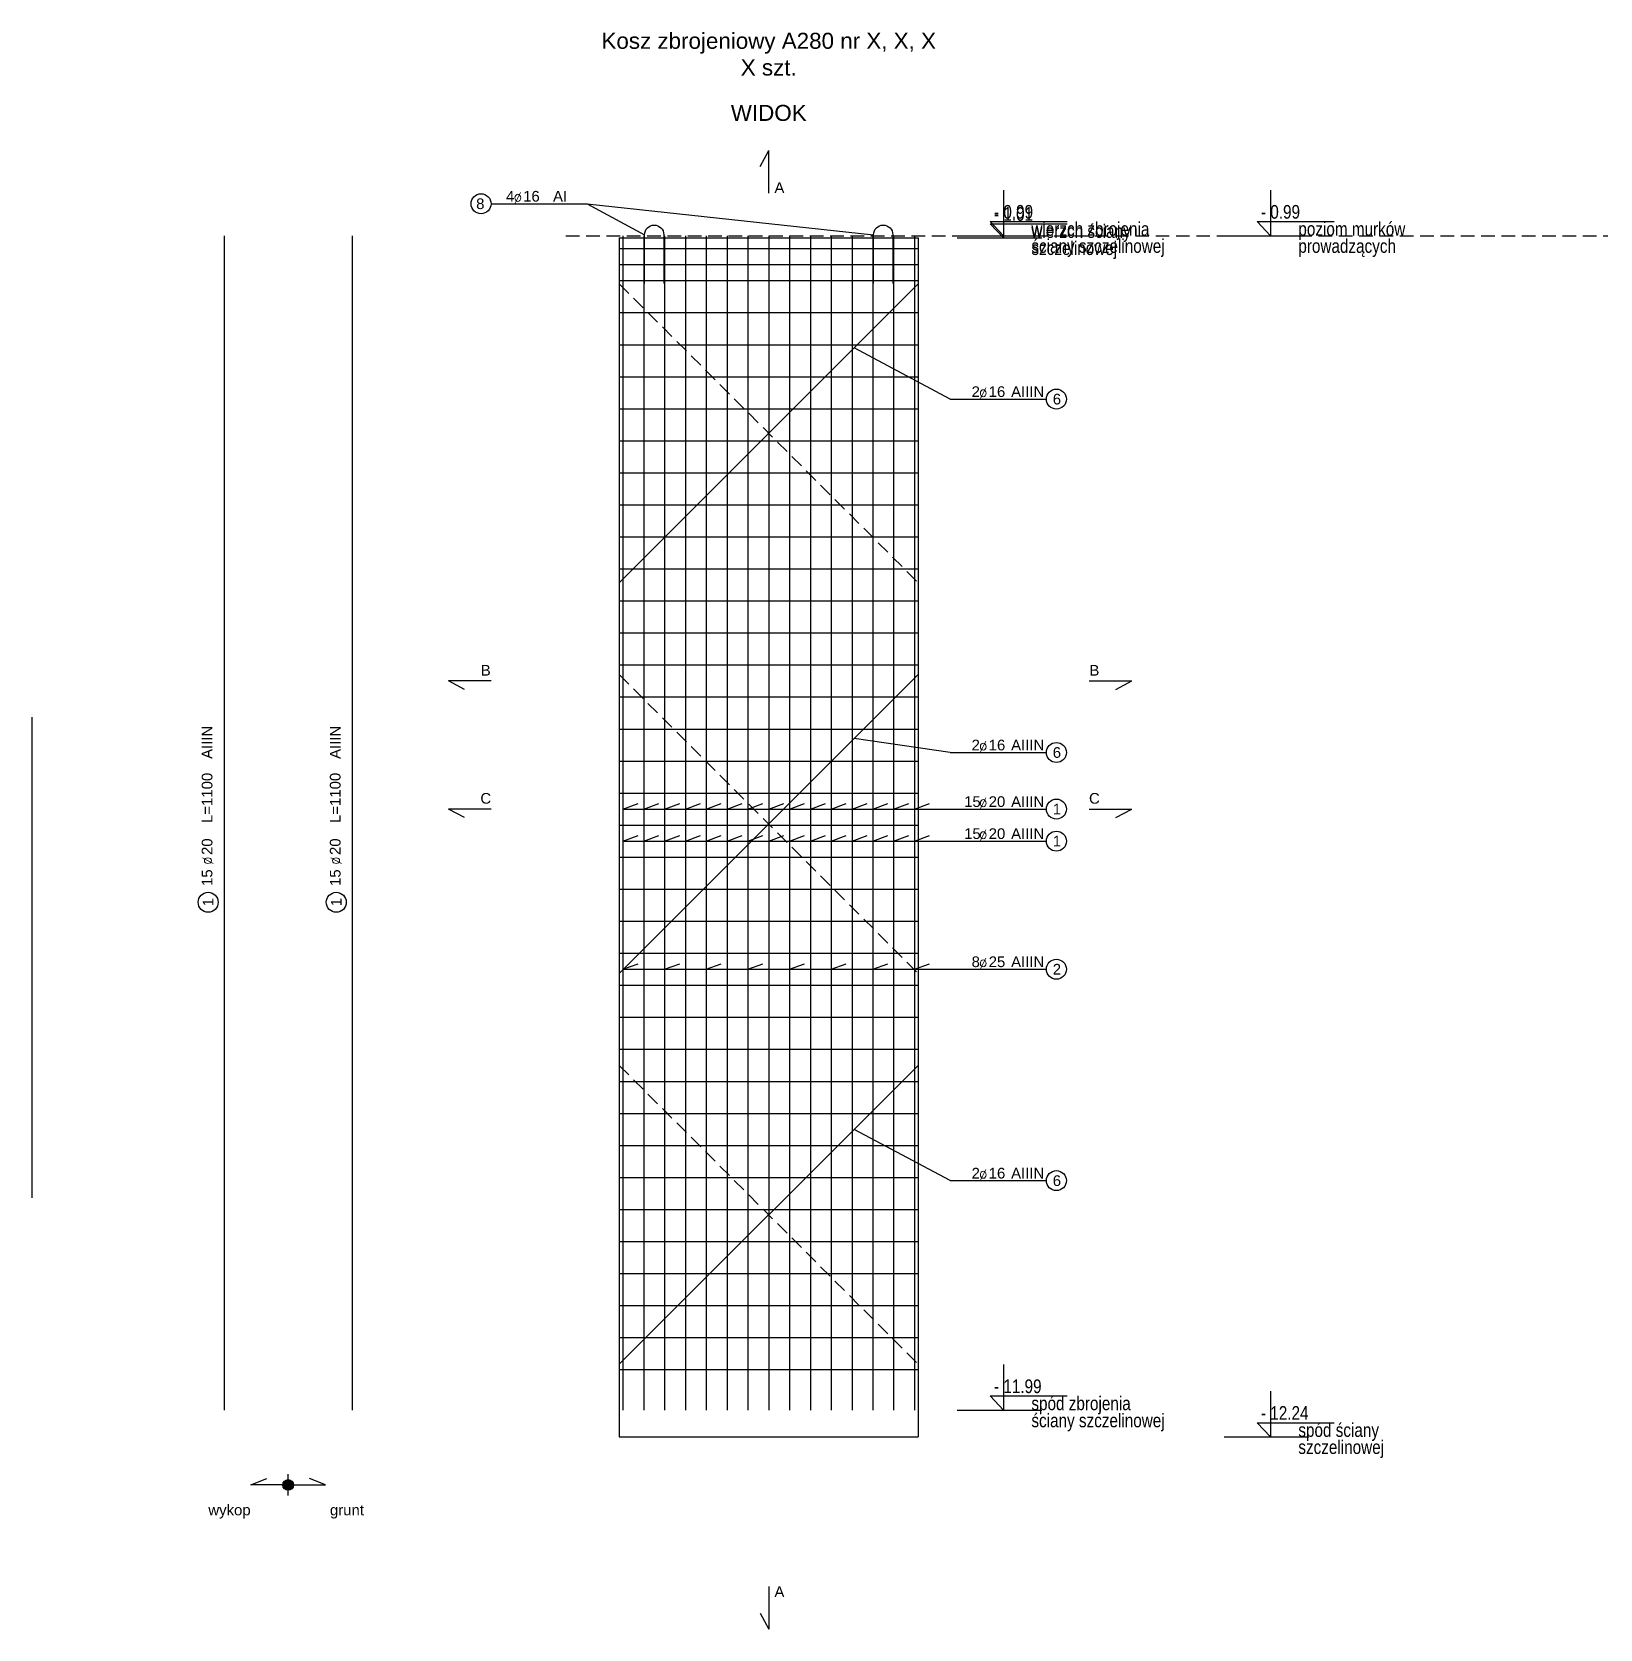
# Model space of a CAD drawing. Extents: x -5033 to 9347, y -16423 to -2362.
# Drawn here: x -1550 to -81, y -3858 to -2362 of the extents above; entities that cross this region are included whole.
import ezdxf
from ezdxf.enums import TextEntityAlignment as Align

# ---------------------------------------------------------------- set-up
doc = ezdxf.new("R2010")
doc.units = 0
doc.header["$MEASUREMENT"] = 0
doc.linetypes.add('DASHED', pattern=[19.05, 12.7, -6.35])
for name, color, linetype in [('__SOL-KOTY_WYSOKOSCIOWE', 4, 'CONTINUOUS'), ('__SOL-OPISY', 4, 'CONTINUOUS'), ('__SOL-PRZERYWANA', 253, 'DASHED'), ('__SOL-WIDOK', 4, 'CONTINUOUS'), ('__SOL-ZBROJENIE', 3, 'CONTINUOUS')]:
    doc.layers.add(name, color=color, linetype=linetype)
doc.styles.add('ARIAL', font='arial.ttf', dxfattribs={"height": 2.5})
doc.styles.add('SIMPLEX', font='SIMPLEX.SHX', dxfattribs={"width": 0.8})
doc.styles.get("Standard").update_dxf_attribs({"font": 'arial.ttf'})

# ---------------------------------------------------------------- blocks, each defined once
blk = doc.blocks.new('OPIS_PRET_BEZ_LINII')
at = {"layer": '__SOL-OPISY'}
blk.add_circle((25.7, 0), 9.36, dxfattribs=at)
at = {"layer": '__SOL-OPISY', "style": 'SIMPLEX', "width": 0.9}
blk.add_text(' %%c ', height=10, dxfattribs=at).set_placement((64.7, -4.8), align=Align.CENTER)
at = {"layer": '__SOL-OPISY', "style": 'ARIAL', "width": 0.8}
blk.add_attdef('NUMER', text='', height=10, dxfattribs=at).set_placement((25.7, 0), align=Align.MIDDLE)
blk.add_attdef('ILOSC', text='', height=10, dxfattribs=at).set_placement((56.9, -5.1), align=Align.RIGHT)
for tag, p in [('SREDNICA', (71, -5.1)), ('DLUGOSC', (95.1, -5.2)), ('STAL', (144.7, -5.2))]:
    blk.add_attdef(tag, p, '', height=10, dxfattribs=at)
blk = doc.blocks.new('OPIS_PRAWY')
at = {"layer": '__SOL-OPISY'}
blk.add_line((0, 0), (90, 0), dxfattribs=at)
blk.add_circle((99.4, 0), 9.36, dxfattribs=at)
at = {"layer": '__SOL-OPISY', "style": 'SIMPLEX', "width": 0.9}
blk.add_text(' %%c ', height=10, dxfattribs=at).set_placement((20.9, 0.5))
at = {"layer": '__SOL-OPISY', "style": 'ARIAL', "width": 0.8}
blk.add_attdef('ILOSC', text='', height=10, dxfattribs=at).set_placement((27.1, 0.1), align=Align.RIGHT)
for tag, p in [('SREDNICA', (35.4, 0.1)), ('STAL', (58.4, 0.5))]:
    blk.add_attdef(tag, p, '', height=10, dxfattribs=at)
for tag, p in [('NUMER', (99.4, 0)), ('DLUGOSC', (52.8, -6.1))]:
    blk.add_attdef(tag, text='', height=10, dxfattribs=at).set_placement(p, align=Align.MIDDLE)
blk = doc.blocks.new('OPIS_LEWY')
at = {"layer": '__SOL-OPISY'}
blk.add_line((-90, 0), (0, 0), dxfattribs=at)
blk.add_circle((-99.4, 0), 9.36, dxfattribs=at)
at = {"layer": '__SOL-OPISY', "style": 'SIMPLEX', "width": 0.9}
blk.add_text(' %%c ', height=10, dxfattribs=at).set_placement((-75, 0.5))
at = {"layer": '__SOL-OPISY', "style": 'ARIAL', "width": 0.8}
for tag, p in [('NUMER', (-99.4, 0)), ('DLUGOSC', (-58.9, -6.6))]:
    blk.add_attdef(tag, text='', height=10, dxfattribs=at).set_placement(p, align=Align.MIDDLE)
blk.add_attdef('ILOSC', text='', height=10, dxfattribs=at).set_placement((-74, 0.1), align=Align.RIGHT)
for tag, p in [('SREDNICA', (-65.8, 0.1)), ('STAL', (-42.7, 0.3))]:
    blk.add_attdef(tag, p, '', height=10, dxfattribs=at)
blk = doc.blocks.new('KOTA')
at = {"layer": '__SOL-KOTY_WYSOKOSCIOWE'}
for p, q in [((0, 33.4), (0, 0)), ((-34, 0), (28, 0)), ((0, 0), (-9.9, 10.4)), ((-9.9, 10.4), (46.5, 10.4))]:
    blk.add_line(p, q, dxfattribs=at)
at = {"layer": '__SOL-KOTY_WYSOKOSCIOWE', "style": 'ARIAL', "width": 0.8}
blk.add_attdef('RZEDNA', (500.5, 15.9), '', height=10.4, dxfattribs=at)

msp = doc.modelspace()

# ---------------------------------------------------------------- hatches: boundary and pattern name
at = {"layer": '__SOL-OPISY'}
msp.add_hatch(color=256, dxfattribs=at).paths.add_polyline_path([(-1305, -3723, 1), (-1315, -3723, 1)])

# ---------------------------------------------------------------- linework, layer by layer
for p, q in [((-868, -2488), (-860, -2473)), ((-860, -2513), (-860, -2473)), ((-1030, -2523), (-976.25, -2552)), ((-1030, -2523), (-761.75, -2552)), ((-690, -2706), (-780, -2658)), ((-1120, -2970), (-1160, -2970)), ((-1145, -2978), (-1160, -2970)), ((-560, -2970), (-520, -2970)), ((-535, -2978), (-520, -2970)), ((-690, -3037), (-780, -3024)), ((-1120, -3090), (-1160, -3090)), ((-1145, -3098), (-1160, -3090)), ((-996.5, -3090), (-982.4, -3084.87)), ((-996.5, -3090), (-690, -3090)), ((-977, -3090), (-962.9, -3084.87)), ((-957.5, -3090), (-943.4, -3084.87)), ((-938, -3090), (-923.9, -3084.87)), ((-918.5, -3090), (-904.4, -3084.87)), ((-899, -3090), (-884.9, -3084.87)), ((-879.5, -3090), (-865.4, -3084.87)), ((-860, -3090), (-845.9, -3084.87)), ((-840.5, -3090), (-826.4, -3084.87)), ((-821, -3090), (-806.9, -3084.87)), ((-801.5, -3090), (-787.4, -3084.87)), ((-782, -3090), (-767.9, -3084.87)), ((-762.5, -3090), (-748.4, -3084.87)), ((-743, -3090), (-728.9, -3084.87)), ((-723.5, -3090), (-709.4, -3084.87)), ((-560, -3090), (-520, -3090)), ((-535, -3098), (-520, -3090)), ((-996.5, -3120), (-982.4, -3114.87)), ((-996.5, -3120), (-690, -3120)), ((-977, -3120), (-962.9, -3114.87)), ((-957.5, -3120), (-943.4, -3114.87)), ((-938, -3120), (-923.9, -3114.87)), ((-918.5, -3120), (-904.4, -3114.87)), ((-899, -3120), (-884.9, -3114.87)), ((-879.5, -3120), (-865.4, -3114.87)), ((-860, -3120), (-845.9, -3114.87)), ((-840.5, -3120), (-826.4, -3114.87)), ((-821, -3120), (-806.9, -3114.87)), ((-801.5, -3120), (-787.4, -3114.87)), ((-782, -3120), (-767.9, -3114.87)), ((-762.5, -3120), (-748.4, -3114.87)), ((-743, -3120), (-728.9, -3114.87)), ((-723.5, -3120), (-709.4, -3114.87)), ((-996.5, -3240), (-982.4, -3234.87)), ((-996.5, -3240), (-690, -3240)), ((-957.5, -3240), (-943.4, -3234.87)), ((-918.5, -3240), (-904.4, -3234.87)), ((-879.5, -3240), (-865.4, -3234.87)), ((-840.5, -3240), (-826.4, -3234.87)), ((-801.5, -3240), (-787.4, -3234.87)), ((-762.5, -3240), (-748.4, -3234.87)), ((-723.5, -3240), (-709.4, -3234.87)), ((-690, -3438), (-780, -3390)), ((-1345, -3723), (-1330, -3717)), ((-1310, -3723), (-1345, -3723)), ((-1310, -3733), (-1310, -3713)), ((-1310, -3723), (-1275, -3723)), ((-1275, -3723), (-1290, -3717)), ((-860, -3818), (-860, -3858)), ((-868, -3843), (-860, -3858))]:
    msp.add_line(p, q, dxfattribs=at)
msp.add_circle((-1310, -3723), 5, dxfattribs=at)
at = {"layer": '__SOL-PRZERYWANA'}
msp.add_line((-1050, -2553), (330, -2553), dxfattribs=at)
for points in [[(-1000, -2578), (-1000, -2598), (-720, -2878), (-720, -2898)], [(-1000, -2944), (-1000, -2964), (-720, -3244), (-720, -3264)], [(-1000, -3310), (-1000, -3330), (-720, -3610), (-720, -3630)]]:
    msp.add_lwpolyline(points, dxfattribs=at)
at = {"layer": '__SOL-WIDOK'}
for p, q in [((-1000, -2555), (-1000, -3678)), ((-1000, -2555), (-720, -2555)), ((-720, -2555), (-720, -3678)), ((-1000, -3678), (-720, -3678))]:
    msp.add_line(p, q, dxfattribs=at)
at = {"layer": '__SOL-ZBROJENIE'}
for p, q in [((-1370, -2553), (-1370, -3653)), ((-1250, -2553), (-1250, -3653)), ((-996.5, -2553), (-996.5, -3653)), ((-977, -2553), (-977, -3653)), ((-957.5, -2553), (-957.5, -3653)), ((-938, -2553), (-938, -3653)), ((-918.5, -2553), (-918.5, -3653)), ((-899, -2553), (-899, -3653)), ((-879.5, -2553), (-879.5, -3653)), ((-860, -2553), (-860, -3653)), ((-840.5, -2553), (-840.5, -3653)), ((-821, -2553), (-821, -3653)), ((-801.5, -2553), (-801.5, -3653)), ((-782, -2553), (-782, -3653)), ((-762.5, -2553), (-762.5, -3653)), ((-743, -2553), (-743, -3653)), ((-723.5, -2553), (-723.5, -3653)), ((-1000, -2565), (-720, -2565)), ((-1000, -2580), (-720, -2580)), ((-1000, -2595), (-720, -2595)), ((-1000, -2625), (-720, -2625)), ((-1000, -2655), (-720, -2655)), ((-1000, -2685), (-720, -2685)), ((-1000, -2715), (-720, -2715)), ((-1000, -2745), (-720, -2745)), ((-1000, -2775), (-720, -2775)), ((-1000, -2805), (-720, -2805)), ((-1000, -2835), (-720, -2835)), ((-1000, -2865), (-720, -2865)), ((-1000, -2895), (-720, -2895)), ((-1000, -2925), (-720, -2925)), ((-1000, -2955), (-720, -2955)), ((-1000, -2985), (-720, -2985)), ((-1550, -3004), (-1550, -3454)), ((-1000, -3015), (-720, -3015)), ((-1000, -3045), (-720, -3045)), ((-1000, -3075), (-720, -3075)), ((-1000, -3105), (-720, -3105)), ((-1000, -3135), (-720, -3135)), ((-1000, -3165), (-720, -3165)), ((-1000, -3195), (-720, -3195)), ((-1000, -3225), (-720, -3225)), ((-1000, -3255), (-720, -3255)), ((-1000, -3285), (-720, -3285)), ((-1000, -3315), (-720, -3315)), ((-1000, -3345), (-720, -3345)), ((-1000, -3375), (-720, -3375)), ((-1000, -3405), (-720, -3405)), ((-1000, -3435), (-720, -3435)), ((-1000, -3465), (-720, -3465)), ((-1000, -3495), (-720, -3495)), ((-1000, -3525), (-720, -3525)), ((-1000, -3555), (-720, -3555)), ((-1000, -3585), (-720, -3585)), ((-1000, -3615), (-720, -3615))]:
    msp.add_line(p, q, dxfattribs=at)
for points in [[(-976.25, -2597.86), (-976.25, -2552, -1), (-958.25, -2552), (-958.25, -2597.86)], [(-761.75, -2597.86), (-761.75, -2552, -1), (-743.75, -2552), (-743.75, -2597.86)]]:
    msp.add_lwpolyline(points, format="xyb", dxfattribs=at)
for points in [[(-720, -2578), (-720, -2598), (-1000, -2878), (-1000, -2898)], [(-720, -2944), (-720, -2964), (-1000, -3244), (-1000, -3264)], [(-720, -3310), (-720, -3330), (-1000, -3610), (-1000, -3630)]]:
    msp.add_lwpolyline(points, dxfattribs=at)

# ---------------------------------------------------------------- block references
at = {"layer": '__SOL-KOTY_WYSOKOSCIOWE'}
ref = msp.add_blockref('KOTA', (-640, -2553), dxfattribs=dict(at, xscale=1.28, yscale=1.28, zscale=1.28))
ref.add_attrib('RZEDNA', '- 0.99', (-649, -2537), dxfattribs={"height": 12.8, "style": 'ARIAL', "width": 0.8})
ref.add_attrib('OPIS1', 'wierzch zbrojenia', (-614, -2553), dxfattribs={"height": 12.8, "style": 'ARIAL', "width": 0.8})
ref.add_attrib('OPIS2', 'ściany szczelinowej', (-614, -2569), dxfattribs={"height": 12.8, "style": 'ARIAL', "width": 0.8})
ref = msp.add_blockref('KOTA', (-640, -2555), dxfattribs=dict(at, xscale=1.28, yscale=1.28, zscale=1.28))
ref.add_attrib('RZEDNA', '- 1.01', (-649, -2539), dxfattribs={"height": 12.8, "style": 'ARIAL', "width": 0.8})
ref.add_attrib('OPIS1', 'wierzch ściany', (-614, -2555), dxfattribs={"height": 12.8, "style": 'ARIAL', "width": 0.8})
ref.add_attrib('OPIS2', 'szczelinowej', (-614, -2571), dxfattribs={"height": 12.8, "style": 'ARIAL', "width": 0.8})
ref = msp.add_blockref('KOTA', (-390, -2553), dxfattribs=dict(at, xscale=1.28, yscale=1.28, zscale=1.28))
ref.add_attrib('RZEDNA', '- 0.99', (-399, -2537), dxfattribs={"height": 12.8, "style": 'ARIAL', "width": 0.8})
ref.add_attrib('OPIS1', 'poziom murków', (-364, -2553), dxfattribs={"height": 12.8, "style": 'ARIAL', "width": 0.8})
ref.add_attrib('OPIS2', 'prowadzących', (-364, -2569), dxfattribs={"height": 12.8, "style": 'ARIAL', "width": 0.8})
ref = msp.add_blockref('KOTA', (-640, -3653), dxfattribs=dict(at, xscale=1.28, yscale=1.28, zscale=1.28))
ref.add_attrib('RZEDNA', '- 11.99', (-649, -3637), dxfattribs={"height": 12.8, "style": 'ARIAL', "width": 0.8})
ref.add_attrib('OPIS1', 'spód zbrojenia', (-614, -3653), dxfattribs={"height": 12.8, "style": 'ARIAL', "width": 0.8})
ref.add_attrib('OPIS2', 'ściany szczelinowej', (-614, -3669), dxfattribs={"height": 12.8, "style": 'ARIAL', "width": 0.8})
ref = msp.add_blockref('KOTA', (-390, -3678), dxfattribs=dict(at, xscale=1.28, yscale=1.28, zscale=1.28))
ref.add_attrib('RZEDNA', '- 12.24', (-399, -3662), dxfattribs={"height": 12.8, "style": 'ARIAL', "width": 0.8})
ref.add_attrib('OPIS1', 'spód ściany', (-364, -3678), dxfattribs={"height": 12.8, "style": 'ARIAL', "width": 0.8})
ref.add_attrib('OPIS2', 'szczelinowej', (-364, -3694), dxfattribs={"height": 12.8, "style": 'ARIAL', "width": 0.8})
at = {"layer": '__SOL-OPISY'}
ref = msp.add_blockref('OPIS_LEWY', (-1030, -2523), dxfattribs=at)
ref.add_attrib('ILOSC', '4', (-1106, -2521), dxfattribs={"height": 10, "style": 'ARIAL'})
ref.add_attrib('SREDNICA', '16', (-1090, -2521), dxfattribs={"height": 10, "style": 'ARIAL'})
ref.add_attrib('STAL', 'AI', (-1062, -2521), dxfattribs={"height": 10, "style": 'ARIAL'})
ref.add_attrib('NUMER', '8', (-1134, -2528), dxfattribs={"height": 10, "style": 'ARIAL'})
ref = msp.add_blockref('OPIS_PRAWY', (-690, -2706), dxfattribs=at)
ref.add_attrib('ILOSC', '2', (-670, -2704), dxfattribs={"height": 10, "style": 'ARIAL'})
ref.add_attrib('SREDNICA', '16', (-654, -2704), dxfattribs={"height": 10, "style": 'ARIAL'})
ref.add_attrib('STAL', 'AIIIN', (-633, -2704), dxfattribs={"height": 10, "style": 'ARIAL'})
ref.add_attrib('NUMER', '6', (-594, -2711), dxfattribs={"height": 10, "style": 'ARIAL'})
ref = msp.add_blockref('OPIS_PRET_BEZ_LINII', (-1385, -3203), dxfattribs=dict(at, rotation=90))
ref.add_attrib('NUMER', '1', (-1380, -3181), dxfattribs={"height": 10, "rotation": 90, "style": 'ARIAL'})
ref.add_attrib('ILOSC', '15', (-1381, -3162), dxfattribs={"height": 10, "rotation": 90, "style": 'ARIAL'})
ref.add_attrib('SREDNICA', '20', (-1381, -3133), dxfattribs={"height": 10, "rotation": 90, "style": 'ARIAL'})
ref.add_attrib('DLUGOSC', 'L=1100', (-1381, -3103), dxfattribs={"height": 10, "rotation": 90, "style": 'ARIAL'})
ref.add_attrib('STAL', 'AIIIN', (-1381, -3043), dxfattribs={"height": 10, "rotation": 90, "style": 'ARIAL'})
ref = msp.add_blockref('OPIS_PRET_BEZ_LINII', (-1265, -3203), dxfattribs=dict(at, rotation=90))
ref.add_attrib('NUMER', '1', (-1260, -3181), dxfattribs={"height": 10, "rotation": 90, "style": 'ARIAL'})
ref.add_attrib('ILOSC', '15', (-1261, -3162), dxfattribs={"height": 10, "rotation": 90, "style": 'ARIAL'})
ref.add_attrib('SREDNICA', '20', (-1261, -3133), dxfattribs={"height": 10, "rotation": 90, "style": 'ARIAL'})
ref.add_attrib('DLUGOSC', 'L=1100', (-1261, -3103), dxfattribs={"height": 10, "rotation": 90, "style": 'ARIAL'})
ref.add_attrib('STAL', 'AIIIN', (-1261, -3043), dxfattribs={"height": 10, "rotation": 90, "style": 'ARIAL'})
ref = msp.add_blockref('OPIS_PRAWY', (-690, -3037), dxfattribs=at)
ref.add_attrib('ILOSC', '2', (-670, -3035), dxfattribs={"height": 10, "style": 'ARIAL'})
ref.add_attrib('SREDNICA', '16', (-654, -3035), dxfattribs={"height": 10, "style": 'ARIAL'})
ref.add_attrib('STAL', 'AIIIN', (-633, -3035), dxfattribs={"height": 10, "style": 'ARIAL'})
ref.add_attrib('NUMER', '6', (-594, -3042), dxfattribs={"height": 10, "style": 'ARIAL'})
ref = msp.add_blockref('OPIS_PRAWY', (-690, -3090), dxfattribs=at)
ref.add_attrib('ILOSC', '15', (-677, -3088), dxfattribs={"height": 10, "style": 'ARIAL'})
ref.add_attrib('SREDNICA', '20', (-654, -3088), dxfattribs={"height": 10, "style": 'ARIAL'})
ref.add_attrib('STAL', 'AIIIN', (-633, -3088), dxfattribs={"height": 10, "style": 'ARIAL'})
ref.add_attrib('NUMER', '1', (-594, -3095), dxfattribs={"height": 10, "style": 'ARIAL'})
ref = msp.add_blockref('OPIS_PRAWY', (-690, -3120), dxfattribs=at)
ref.add_attrib('ILOSC', '15', (-677, -3118), dxfattribs={"height": 10, "style": 'ARIAL'})
ref.add_attrib('SREDNICA', '20', (-654, -3118), dxfattribs={"height": 10, "style": 'ARIAL'})
ref.add_attrib('STAL', 'AIIIN', (-633, -3118), dxfattribs={"height": 10, "style": 'ARIAL'})
ref.add_attrib('NUMER', '1', (-594, -3125), dxfattribs={"height": 10, "style": 'ARIAL'})
ref = msp.add_blockref('OPIS_PRAWY', (-690, -3240), dxfattribs=at)
ref.add_attrib('ILOSC', '8', (-670, -3238), dxfattribs={"height": 10, "style": 'ARIAL'})
ref.add_attrib('SREDNICA', '25', (-654, -3238), dxfattribs={"height": 10, "style": 'ARIAL'})
ref.add_attrib('STAL', 'AIIIN', (-633, -3238), dxfattribs={"height": 10, "style": 'ARIAL'})
ref.add_attrib('NUMER', '2', (-594, -3245), dxfattribs={"height": 10, "style": 'ARIAL'})
ref = msp.add_blockref('OPIS_PRAWY', (-690, -3438), dxfattribs=at)
ref.add_attrib('ILOSC', '2', (-670, -3436), dxfattribs={"height": 10, "style": 'ARIAL'})
ref.add_attrib('SREDNICA', '16', (-654, -3436), dxfattribs={"height": 10, "style": 'ARIAL'})
ref.add_attrib('STAL', 'AIIIN', (-633, -3436), dxfattribs={"height": 10, "style": 'ARIAL'})
ref.add_attrib('NUMER', '6', (-594, -3443), dxfattribs={"height": 10, "style": 'ARIAL'})

# ---------------------------------------------------------------- texts
at = {"layer": '__SOL-OPISY', "width": 2500, "attachment_point": 5}
for s, insert, char_height in [('Kosz zbrojeniowy A280 nr X, X, X\\PX szt.\\P', (-860, -2383), 15), ('\\P\\PWIDOK\\P', (-860, -2413), 15), ('A\\P', (-850, -2508), 10), ('B\\P', (-1125, -2960), 10), ('B\\P', (-555, -2960), 10), ('C\\P', (-1125, -3080), 10), ('C\\P', (-555, -3080), 10), ('wykop\\P', (-1365, -3748), 10), ('grunt\\P', (-1255, -3748), 10), ('A\\P', (-850, -3823), 10)]:
    msp.add_mtext(s, dxfattribs=dict(at, insert=insert, char_height=char_height))

doc.saveas('drawing.dxf')
